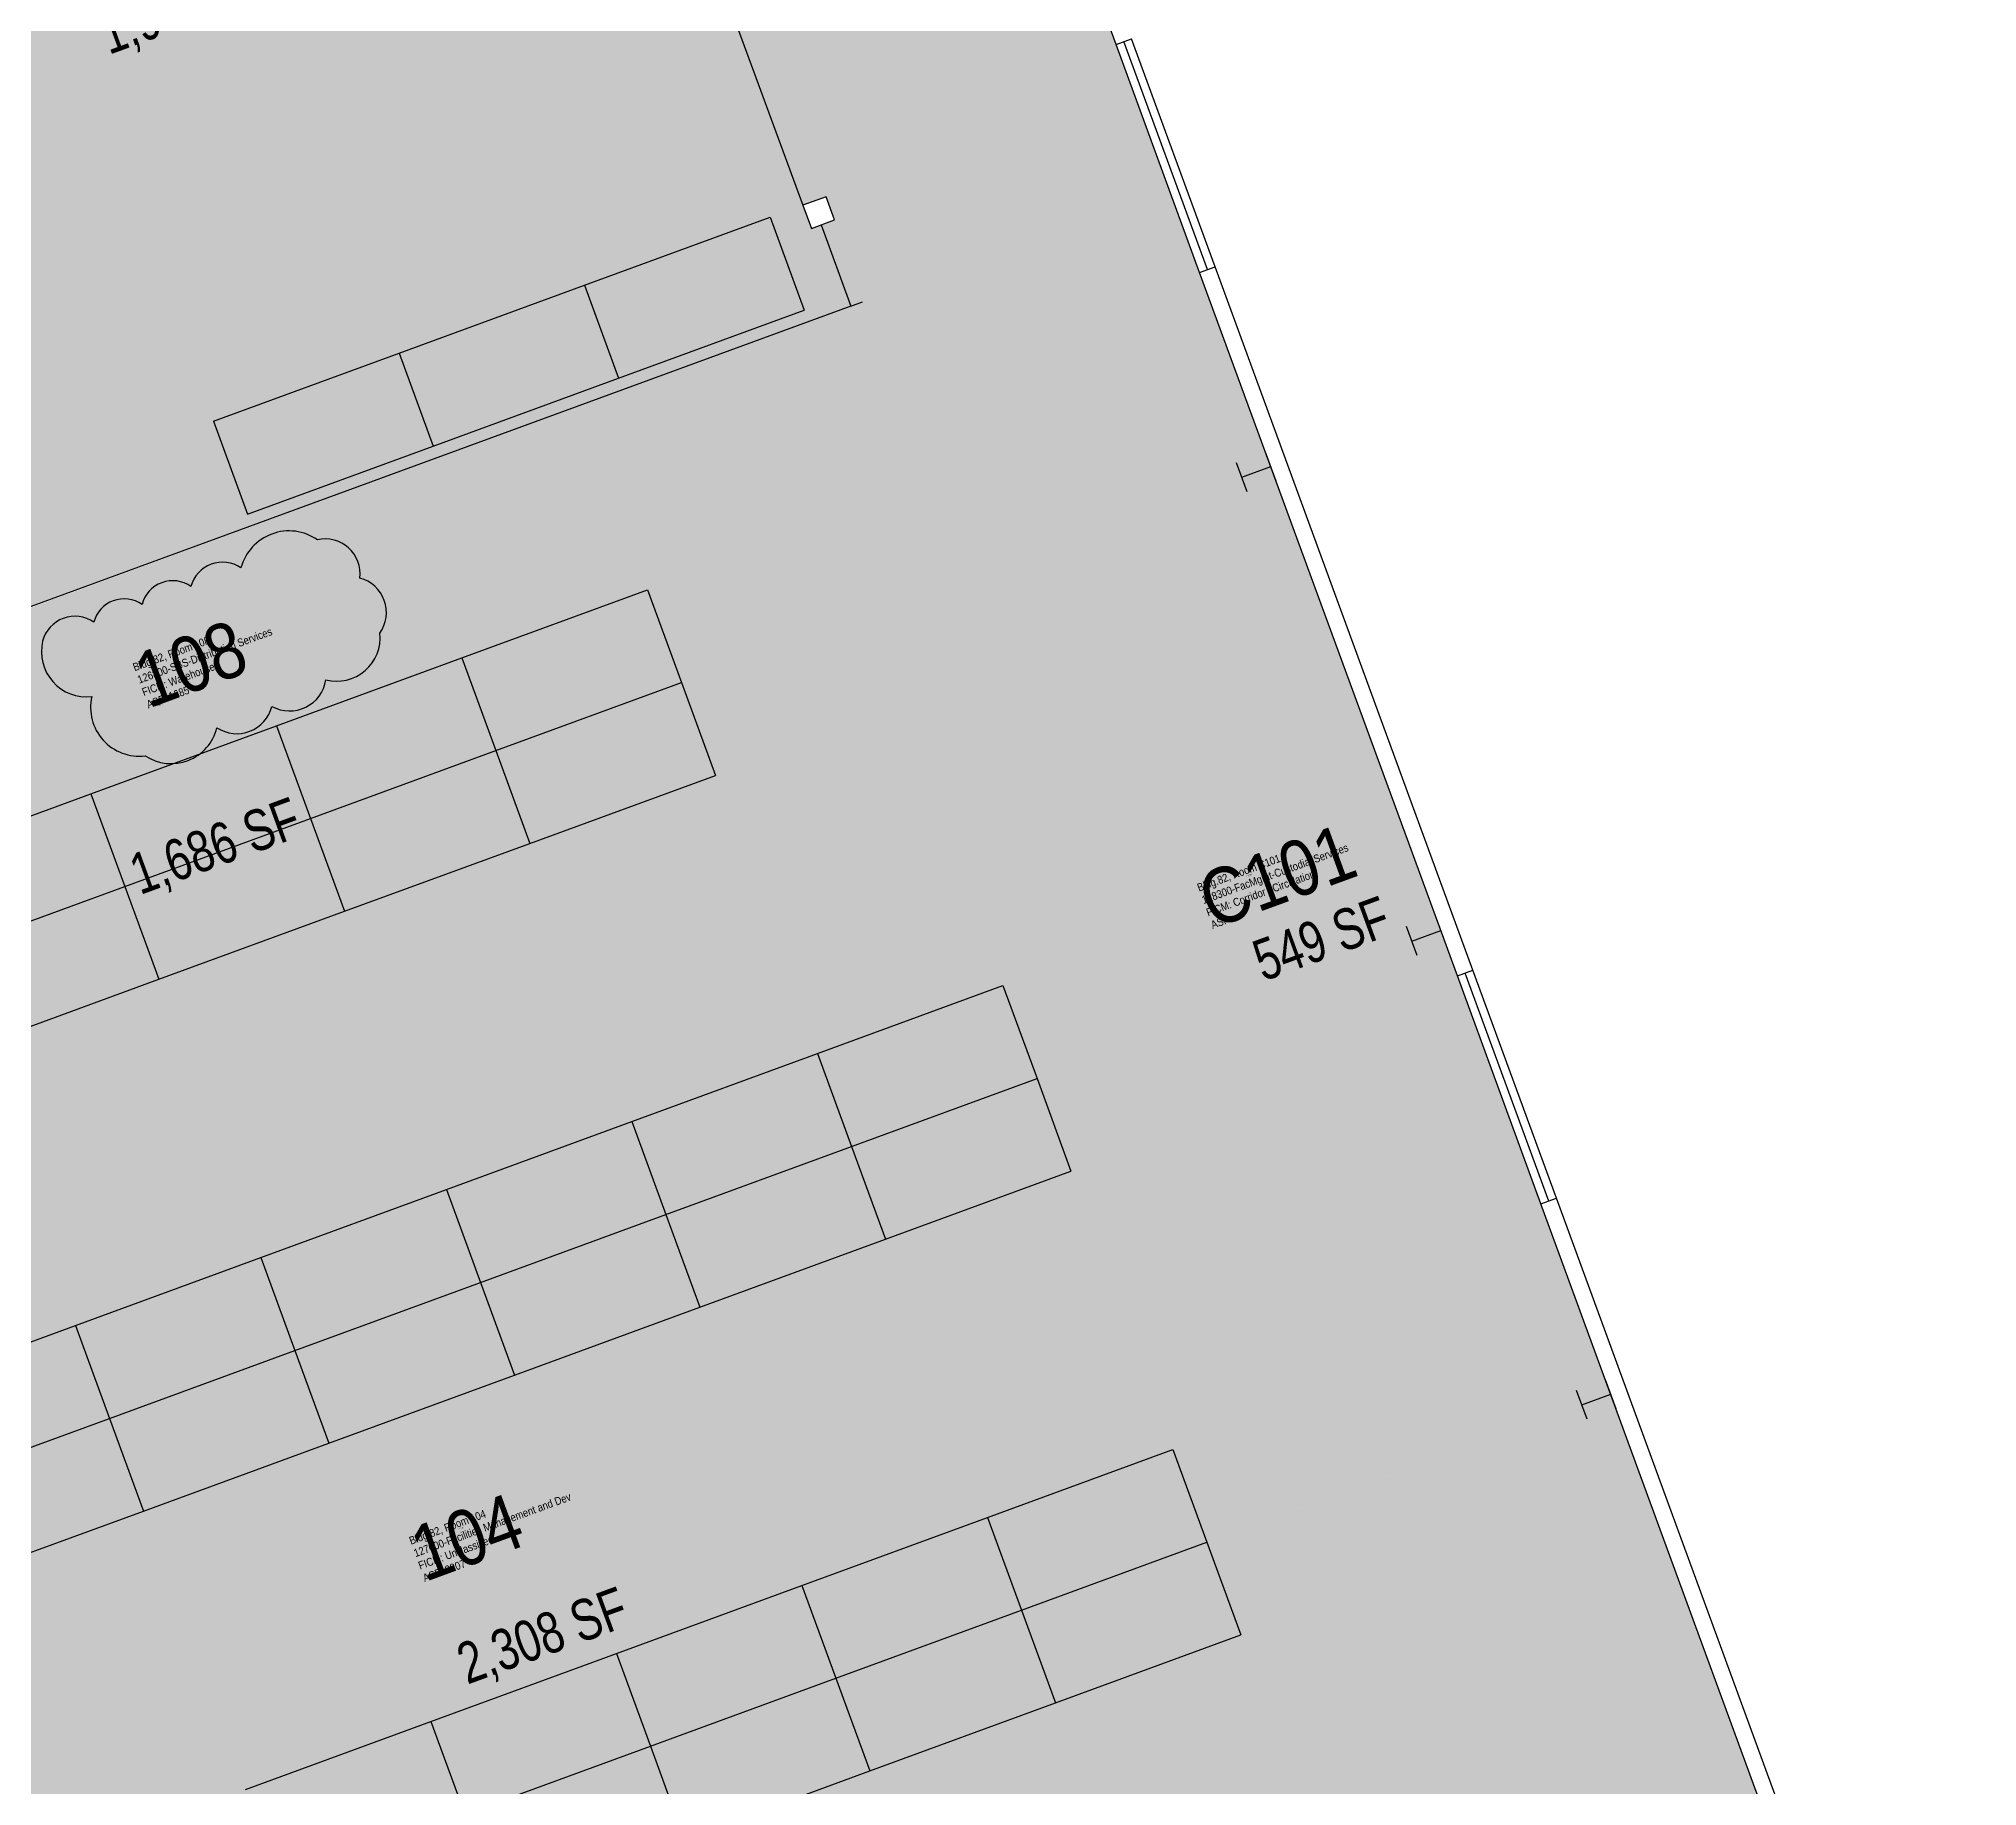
# Model space of a CAD drawing. Header units: inches. Extents: x 69176992 to 69179037, y 27694441 to 27697266.
# Drawn here: x 69177842 to 69178784, y 27695544 to 27696393 of the extents above; entities that cross this region are included whole.
import ezdxf
from ezdxf.enums import TextEntityAlignment as Align

# ---------------------------------------------------------------- set-up
doc = ezdxf.new("R2010")
doc.units = ezdxf.units.IN
doc.header["$LTSCALE"] = 50
doc.header["$MEASUREMENT"] = 0
doc.layers.get('0').update_dxf_attribs({"linetype": 'CONTINUOUS'})
for name, color, linetype in [('A-COLS', 5, 'CONTINUOUS'), ('A-DOOR', 2, 'CONTINUOUS'), ('A-FLOR', 3, 'CONTINUOUS'), ('A-IDEN-RNUM', 7, 'CONTINUOUS'), ('A-IDEN-SNUM', 4, 'CONTINUOUS'), ('A-IDEN-VNUM', 4, 'CONTINUOUS'), ('A-WALL', 5, 'CONTINUOUS'), ('AREA-TEXT', 3, 'CONTINUOUS'), ('Rooms-Category-Color', 7, 'CONTINUOUS'), ('Rooms-College-Color', 7, 'CONTINUOUS'), ('Rooms-Department-Color', 7, 'CONTINUOUS'), ('Rooms-Division-Color', 7, 'CONTINUOUS'), ('Rooms-Information', 7, 'CONTINUOUS')]:
    doc.layers.add(name, color=color, linetype=linetype)
doc.layers.add('A-REV', color=1, linetype='CONTINUOUS', true_color=0xff0000)
doc.styles.add('CP_AREA', font='arial.ttf', dxfattribs={"height": 15})
doc.styles.add('CP_ROOMSNUMBER', font='arial.ttf', dxfattribs={"height": 1})
doc.styles.add('CP_ROOMVNUMBER', font='arial.ttf', dxfattribs={"width": 0.85, "height": 0.075})

# ---------------------------------------------------------------- blocks, each defined once
blk = doc.blocks.new('COL1')
for p, q in [((-0.5, 0.5), (0.5, 0.5)), ((0, 0.5), (0, -0.5)), ((-0.5, -0.5), (0.5, -0.5))]:
    blk.add_line(p, q)

msp = doc.modelspace()

# ---------------------------------------------------------------- hatches: boundary and pattern name
at = {"layer": 'Rooms-Category-Color', "true_color": 0xadadad}
for points in [[(69178440.29, 27696185.13), (69178285.61, 27696128.44), (69178221.8, 27696302.55), (69178228.37, 27696304.96), (69178224.24, 27696316.23), (69178212.97, 27696312.1), (69178065.69, 27696713.96), (69178076.96, 27696718.09), (69178072.83, 27696729.36), (69178066.25, 27696726.95), (69178036.3, 27696808.69), (69177871.77, 27696748.39), (69177788.15, 27696976.55), (69178024.76, 27697063.27), (69178068.81, 27696943.09), (69178151.39, 27696973.35), (69178189.94, 27696868.2), (69178440.29, 27696185.13)], [(69178450.79, 27695677.76), (69178605.47, 27695734.44), (69178440.29, 27696185.13), (69178285.61, 27696128.44)], [(69177583.99, 27695360.06), (69178450.79, 27695677.76), (69178326.91, 27696015.77), (69177460.11, 27695698.08)]]:
    msp.add_hatch(color=253, dxfattribs=at).paths.add_polyline_path(points)
at = {"layer": 'Rooms-Category-Color', "true_color": 0xe3c5e1}
for points in [[(69177574.8, 27696639.55), (69177932.07, 27696770.49), (69177966.51, 27696676.55), (69177972.14, 27696678.61), (69177937.71, 27696772.56), (69178036.3, 27696808.69), (69178066.25, 27696726.95), (69178061.56, 27696725.23), (69178217.1, 27696300.83), (69178221.8, 27696302.55), (69178236.25, 27696263.12), (69177774.75, 27696093.98), (69177574.8, 27696639.55)], [(69177460.11, 27695698.08), (69178326.91, 27696015.77), (69178236.25, 27696263.12), (69177369.77, 27695944.55)], [(69178481.3, 27695169.72), (69178773.23, 27695276.72), (69178735.03, 27695380.94), (69178704.04, 27695369.58), (69178668.94, 27695465.35), (69178699.93, 27695476.71), (69178605.47, 27695734.44), (69177583.99, 27695360.06), (69177699.1, 27695045.99), (69178428.64, 27695313.38), (69178481.3, 27695169.72), (69178773.23, 27695276.72)]]:
    msp.add_hatch(color=254, dxfattribs=at).paths.add_polyline_path(points)
at = {"layer": 'Rooms-College-Color', "true_color": 0xadadad}
for points in [[(69178440.29, 27696185.13), (69178285.61, 27696128.44), (69178221.8, 27696302.55), (69178228.37, 27696304.96), (69178224.24, 27696316.23), (69178212.97, 27696312.1), (69178065.69, 27696713.96), (69178076.96, 27696718.09), (69178072.83, 27696729.36), (69178066.25, 27696726.95), (69178036.3, 27696808.69), (69177871.77, 27696748.39), (69177788.15, 27696976.55), (69178024.76, 27697063.27), (69178068.81, 27696943.09), (69178151.39, 27696973.35), (69178189.94, 27696868.2), (69178440.29, 27696185.13)], [(69178450.79, 27695677.76), (69178605.47, 27695734.44), (69178440.29, 27696185.13), (69178285.61, 27696128.44)]]:
    msp.add_hatch(color=253, dxfattribs=at).paths.add_polyline_path(points)
at = {"layer": 'Rooms-College-Color', "true_color": 0x80bc67}
for points in [[(69177574.8, 27696639.55), (69177932.07, 27696770.49), (69177966.51, 27696676.55), (69177972.14, 27696678.61), (69177937.71, 27696772.56), (69178036.3, 27696808.69), (69178066.25, 27696726.95), (69178061.56, 27696725.23), (69178217.1, 27696300.83), (69178221.8, 27696302.55), (69178236.25, 27696263.12), (69177774.75, 27696093.98), (69177574.8, 27696639.55)], [(69177460.11, 27695698.08), (69178326.91, 27696015.77), (69178236.25, 27696263.12), (69177369.77, 27695944.55)], [(69177583.99, 27695360.06), (69178450.79, 27695677.76), (69178326.91, 27696015.77), (69177460.11, 27695698.08)], [(69178481.3, 27695169.72), (69178773.23, 27695276.72), (69178735.03, 27695380.94), (69178704.04, 27695369.58), (69178668.94, 27695465.35), (69178699.93, 27695476.71), (69178605.47, 27695734.44), (69177583.99, 27695360.06), (69177699.1, 27695045.99), (69178428.64, 27695313.38), (69178481.3, 27695169.72), (69178773.23, 27695276.72)]]:
    msp.add_hatch(color=83, dxfattribs=at).paths.add_polyline_path(points)
at = {"layer": 'Rooms-Department-Color', "true_color": 0xacacac}
for points in [[(69178440.29, 27696185.13), (69178285.61, 27696128.44), (69178221.8, 27696302.55), (69178228.37, 27696304.96), (69178224.24, 27696316.23), (69178212.97, 27696312.1), (69178065.69, 27696713.96), (69178076.96, 27696718.09), (69178072.83, 27696729.36), (69178066.25, 27696726.95), (69178036.3, 27696808.69), (69177871.77, 27696748.39), (69177788.15, 27696976.55), (69178024.76, 27697063.27), (69178068.81, 27696943.09), (69178151.39, 27696973.35), (69178189.94, 27696868.2), (69178440.29, 27696185.13)], [(69178450.79, 27695677.76), (69178605.47, 27695734.44), (69178440.29, 27696185.13), (69178285.61, 27696128.44)], [(69177583.99, 27695360.06), (69178450.79, 27695677.76), (69178326.91, 27696015.77), (69177460.11, 27695698.08)]]:
    msp.add_hatch(color=253, dxfattribs=at).paths.add_polyline_path(points)
at = {"layer": 'Rooms-Department-Color', "true_color": 0x80bc67}
for points in [[(69177574.8, 27696639.55), (69177932.07, 27696770.49), (69177966.51, 27696676.55), (69177972.14, 27696678.61), (69177937.71, 27696772.56), (69178036.3, 27696808.69), (69178066.25, 27696726.95), (69178061.56, 27696725.23), (69178217.1, 27696300.83), (69178221.8, 27696302.55), (69178236.25, 27696263.12), (69177774.75, 27696093.98), (69177574.8, 27696639.55)], [(69177460.11, 27695698.08), (69178326.91, 27696015.77), (69178236.25, 27696263.12), (69177369.77, 27695944.55)], [(69178481.3, 27695169.72), (69178773.23, 27695276.72), (69178735.03, 27695380.94), (69178704.04, 27695369.58), (69178668.94, 27695465.35), (69178699.93, 27695476.71), (69178605.47, 27695734.44), (69177583.99, 27695360.06), (69177699.1, 27695045.99), (69178428.64, 27695313.38), (69178481.3, 27695169.72), (69178773.23, 27695276.72)]]:
    msp.add_hatch(color=83, dxfattribs=at).paths.add_polyline_path(points)
at = {"layer": 'Rooms-Division-Color', "true_color": 0xadadad}
for points in [[(69178440.29, 27696185.13), (69178285.61, 27696128.44), (69178221.8, 27696302.55), (69178228.37, 27696304.96), (69178224.24, 27696316.23), (69178212.97, 27696312.1), (69178065.69, 27696713.96), (69178076.96, 27696718.09), (69178072.83, 27696729.36), (69178066.25, 27696726.95), (69178036.3, 27696808.69), (69177871.77, 27696748.39), (69177788.15, 27696976.55), (69178024.76, 27697063.27), (69178068.81, 27696943.09), (69178151.39, 27696973.35), (69178189.94, 27696868.2), (69178440.29, 27696185.13)], [(69178450.79, 27695677.76), (69178605.47, 27695734.44), (69178440.29, 27696185.13), (69178285.61, 27696128.44)], [(69177583.99, 27695360.06), (69178450.79, 27695677.76), (69178326.91, 27696015.77), (69177460.11, 27695698.08)]]:
    msp.add_hatch(color=253, dxfattribs=at).paths.add_polyline_path(points)
at = {"layer": 'Rooms-Division-Color', "true_color": 0x80bc67}
for points in [[(69177574.8, 27696639.55), (69177932.07, 27696770.49), (69177966.51, 27696676.55), (69177972.14, 27696678.61), (69177937.71, 27696772.56), (69178036.3, 27696808.69), (69178066.25, 27696726.95), (69178061.56, 27696725.23), (69178217.1, 27696300.83), (69178221.8, 27696302.55), (69178236.25, 27696263.12), (69177774.75, 27696093.98), (69177574.8, 27696639.55)], [(69177460.11, 27695698.08), (69178326.91, 27696015.77), (69178236.25, 27696263.12), (69177369.77, 27695944.55)], [(69178481.3, 27695169.72), (69178773.23, 27695276.72), (69178735.03, 27695380.94), (69178704.04, 27695369.58), (69178668.94, 27695465.35), (69178699.93, 27695476.71), (69178605.47, 27695734.44), (69177583.99, 27695360.06), (69177699.1, 27695045.99), (69178428.64, 27695313.38), (69178481.3, 27695169.72), (69178773.23, 27695276.72)]]:
    msp.add_hatch(color=83, dxfattribs=at).paths.add_polyline_path(points)

# ---------------------------------------------------------------- linework, layer by layer
at = {"layer": 'A-DOOR'}
for p, q in [((69178065.69, 27696713.96), (69178212.97, 27696312.1)), ((69178405.72, 27696279.45), (69178365.11, 27696390.24)), ((69178409.49, 27696280.83), (69178368.88, 27696391.62)), ((69178413.27, 27696282.21), (69178372.66, 27696393.01)), ((69178571.58, 27695826.89), (69178530.98, 27695937.68)), ((69178575.36, 27695828.27), (69178534.75, 27695939.07)), ((69178579.13, 27695829.66), (69178538.53, 27695940.45))]:
    msp.add_line(p, q, dxfattribs=at)
at = {"layer": 'A-FLOR'}
for p, q in [((69178106.88, 27696273.21), (69178197.01, 27696306.25)), ((69178197.01, 27696306.25), (69178213.53, 27696261.18)), ((69178221.8, 27696302.55), (69178236.25, 27696263.12)), ((69178016.74, 27696240.18), (69178106.88, 27696273.21)), ((69178106.88, 27696273.21), (69178123.39, 27696228.15)), ((69178236.25, 27696263.12), (69177774.75, 27696093.98)), ((69178236.25, 27696263.12), (69178241.89, 27696265.18)), ((69178123.39, 27696228.15), (69178213.53, 27696261.18)), ((69177926.6, 27696207.14), (69178016.74, 27696240.18)), ((69178016.74, 27696240.18), (69178033.26, 27696195.11)), ((69178033.26, 27696195.11), (69178123.39, 27696228.15)), ((69177926.6, 27696207.14), (69177943.12, 27696162.07)), ((69177943.12, 27696162.07), (69178033.26, 27696195.11)), ((69178047.33, 27696092.23), (69178137.47, 27696125.27)), ((69178137.47, 27696125.27), (69178153.99, 27696080.2)), ((69177957.2, 27696059.19), (69178047.33, 27696092.23)), ((69178047.33, 27696092.23), (69178063.85, 27696047.16)), ((69178063.85, 27696047.16), (69178153.99, 27696080.2)), ((69178153.99, 27696080.2), (69178170.51, 27696035.13)), ((69177867.06, 27696026.16), (69177957.2, 27696059.19)), ((69177957.2, 27696059.19), (69177973.72, 27696014.13)), ((69177973.72, 27696014.13), (69178063.85, 27696047.16)), ((69178063.85, 27696047.16), (69178080.37, 27696002.09)), ((69178080.37, 27696002.09), (69178170.51, 27696035.13)), ((69177776.92, 27695993.12), (69177867.06, 27696026.16)), ((69177867.06, 27696026.16), (69177883.58, 27695981.09)), ((69177883.58, 27695981.09), (69177973.72, 27696014.13)), ((69177973.72, 27696014.13), (69177990.23, 27695969.06)), ((69177990.23, 27695969.06), (69178080.37, 27696002.09)), ((69177793.44, 27695948.05), (69177883.58, 27695981.09)), ((69177883.58, 27695981.09), (69177900.1, 27695936.02)), ((69177900.1, 27695936.02), (69177990.23, 27695969.06)), ((69177809.96, 27695902.99), (69177900.1, 27695936.02)), ((69178220.06, 27695899.92), (69178310.2, 27695932.96)), ((69178310.2, 27695932.96), (69178326.72, 27695887.89)), ((69178129.92, 27695866.89), (69178220.06, 27695899.92)), ((69178220.06, 27695899.92), (69178236.58, 27695854.86)), ((69178236.58, 27695854.86), (69178326.72, 27695887.89)), ((69178326.72, 27695887.89), (69178343.23, 27695842.82)), ((69178039.79, 27695833.85), (69178129.92, 27695866.89)), ((69178129.92, 27695866.89), (69178146.44, 27695821.82)), ((69178146.44, 27695821.82), (69178236.58, 27695854.86)), ((69178236.58, 27695854.86), (69178253.1, 27695809.79)), ((69178253.1, 27695809.79), (69178343.23, 27695842.82)), ((69177949.65, 27695800.82), (69178039.79, 27695833.85)), ((69178039.79, 27695833.85), (69178056.31, 27695788.78)), ((69178056.31, 27695788.78), (69178146.44, 27695821.82)), ((69178146.44, 27695821.82), (69178162.96, 27695776.75)), ((69178162.96, 27695776.75), (69178253.1, 27695809.79)), ((69177859.51, 27695767.78), (69177949.65, 27695800.82)), ((69177949.65, 27695800.82), (69177966.17, 27695755.75)), ((69177966.17, 27695755.75), (69178056.31, 27695788.78)), ((69178056.31, 27695788.78), (69178072.82, 27695743.72)), ((69178072.82, 27695743.72), (69178162.96, 27695776.75)), ((69177769.38, 27695734.74), (69177859.51, 27695767.78)), ((69177859.51, 27695767.78), (69177876.03, 27695722.71)), ((69177876.03, 27695722.71), (69177966.17, 27695755.75)), ((69177966.17, 27695755.75), (69177982.69, 27695710.68)), ((69177982.69, 27695710.68), (69178072.82, 27695743.72)), ((69177785.9, 27695689.68), (69177876.03, 27695722.71)), ((69177876.03, 27695722.71), (69177892.55, 27695677.64)), ((69177892.55, 27695677.64), (69177982.69, 27695710.68)), ((69178302.65, 27695674.58), (69178392.79, 27695707.62)), ((69178392.79, 27695707.62), (69178409.31, 27695662.55)), ((69177802.41, 27695644.61), (69177892.55, 27695677.64)), ((69178212.51, 27695641.55), (69178302.65, 27695674.58)), ((69178302.65, 27695674.58), (69178319.17, 27695629.51)), ((69178319.17, 27695629.51), (69178409.31, 27695662.55)), ((69178409.31, 27695662.55), (69178425.82, 27695617.48)), ((69178122.38, 27695608.51), (69178212.51, 27695641.55)), ((69178212.51, 27695641.55), (69178229.03, 27695596.48)), ((69178229.03, 27695596.48), (69178319.17, 27695629.51)), ((69178319.17, 27695629.51), (69178335.69, 27695584.45)), ((69178335.69, 27695584.45), (69178425.82, 27695617.48)), ((69178032.24, 27695575.47), (69178122.38, 27695608.51)), ((69178122.38, 27695608.51), (69178138.89, 27695563.44)), ((69178138.89, 27695563.44), (69178229.03, 27695596.48)), ((69178229.03, 27695596.48), (69178245.55, 27695551.41)), ((69177942.1, 27695542.44), (69178032.24, 27695575.47)), ((69178032.24, 27695575.47), (69178048.76, 27695530.41)), ((69178245.55, 27695551.41), (69178335.69, 27695584.45)), ((69178048.76, 27695530.41), (69178138.89, 27695563.44)), ((69178138.89, 27695563.44), (69178155.41, 27695518.37)), ((69178155.41, 27695518.37), (69178245.55, 27695551.41))]:
    msp.add_line(p, q, dxfattribs=at)
at = {"layer": 'A-FLOR', "const_width": 0.0001}
msp.add_lwpolyline([(69178426.2, 27696179.97), (69178285.61, 27696128.44)], dxfattribs=at)
at = {"layer": 'A-REV'}
msp.add_lwpolyline([(69177843.59, 27696100.35, 0.520567), (69177867.49, 27696073.39, 0.520567), (69177893.39, 27696044.65, 0.520567), (69177928.29, 27696058.26, 0.520567), (69177954.95, 27696068.65, 0.520567), (69177981.24, 27696081.51, 0.520567), (69178007.47, 27696104.16, 0.520567), (69177997.77, 27696130.97, 0.520567), (69177977.1, 27696149.57, 0.520567), (69177939.97, 27696135.88, 0.520567), (69177915.67, 27696126.92, 0.520567), (69177891.9, 27696118.16, 0.520567), (69177868.46, 27696109.52, 0.520567)], format="xyb", close=True, dxfattribs=at)
at = {"layer": 'A-WALL'}
for p, q in [((69178365.11, 27696390.24), (69178323.82, 27696502.91)), ((69178365.11, 27696390.24), (69178372.66, 27696393.01)), ((69178224.24, 27696316.23), (69178212.97, 27696312.1)), ((69178212.97, 27696312.1), (69178217.1, 27696300.83)), ((69178228.37, 27696304.96), (69178224.24, 27696316.23)), ((69178217.1, 27696300.83), (69178228.37, 27696304.96)), ((69178405.72, 27696279.45), (69178413.27, 27696282.21)), ((69178538.53, 27695940.45), (69178413.27, 27696282.21)), ((69178530.98, 27695937.68), (69178405.72, 27696279.45)), ((69178530.98, 27695937.68), (69178538.53, 27695940.45)), ((69178571.58, 27695826.89), (69178579.13, 27695829.66)), ((69178783.54, 27695271.94), (69178579.13, 27695829.66)), ((69178773.23, 27695276.72), (69178571.58, 27695826.89))]:
    msp.add_line(p, q, dxfattribs=at)

# ---------------------------------------------------------------- block references
at = {"layer": 'A-COLS', "xscale": 15, "yscale": 15, "zscale": 15, "rotation": 110.1283294445701}
for p in [(69178433.24, 27696182.55), (69178515.83, 27695957.21), (69178598.42, 27695731.86)]:
    msp.add_blockref('COL1', p, dxfattribs=at)

# ---------------------------------------------------------------- texts
at = {"layer": 'A-IDEN-RNUM', "style": 'CP_ROOMSNUMBER'}
for s, p in [('0108-00', (69177900.06, 27696068.86)), ('C101-00', (69178429.58, 27695986.03)), ('0104-00', (69178046.72, 27695668.71))]:
    msp.add_text(s, height=0.36, rotation=20.12833, dxfattribs=at).set_placement(p)
at = {"layer": 'A-IDEN-SNUM', "style": 'CP_ROOMSNUMBER'}
for s, p in [('0820010800', (69177898.8, 27696068.84)), ('0820C10100', (69178428.31, 27695986.02)), ('0820010400', (69178045.45, 27695668.69))]:
    msp.add_text(s, height=0.36, rotation=20.12833, dxfattribs=at).set_placement(p)
at = {"layer": 'A-IDEN-VNUM', "style": 'CP_ROOMVNUMBER', "width": 0.85}
for s, p in [('108', (69177894.98, 27696067.52)), ('C101', (69178412.08, 27695960.43)), ('104', (69178029.22, 27695643.1))]:
    msp.add_text(s, height=27, rotation=20.12833, dxfattribs=at).set_placement(p)
at = {"layer": 'AREA-TEXT', "style": 'CP_AREA', "width": 0.75}
for s, rotation, p in [('1,963 SF', 20.12833, (69177912.27, 27696409.14)), ('1,686 SF', 20.13, (69177927.36, 27696000.92)), ('549 SF', 20.13, (69178464.91, 27695955.88)), ('2,308 SF', 20.13, (69178086.37, 27695617.3))]:
    msp.add_text(s, height=20, rotation=rotation, dxfattribs=at).set_placement(p, align=Align.MIDDLE_CENTER)
at = {"layer": 'Rooms-Information', "char_height": 3.8571, "width": 86.4, "attachment_point": 7, "rotation": 20.12833, "style": 'CP_ROOMVNUMBER'}
for s, insert in [('Bldg.82, Room 108^M^J126800-SBS-Distribution Services^M^JFICM: Warehouse^M^JASF: 1685', (69177894.98, 27696067.52)), ('Bldg.82, Room C101^M^J128300-FacMgmt-Custodial Services^M^JFICM: Corridor / Circulation^M^JASF: ', (69178412.08, 27695960.43)), ('Bldg.82, Room 104^M^J127000-Facilities Management and Dev^M^JFICM: Unclassified^M^JASF: 2307', (69178029.22, 27695643.1))]:
    msp.add_mtext(s, dxfattribs=dict(at, insert=insert))

doc.saveas('drawing.dxf')
